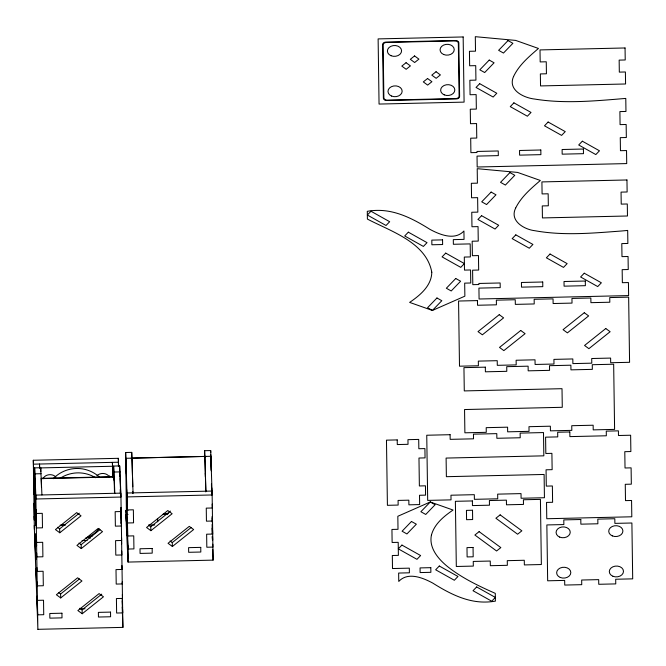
<?xml version="1.0" encoding="UTF-8"?>
<svg xmlns="http://www.w3.org/2000/svg" width="666" height="666" viewBox="0 0 666 666"><rect width="100%" height="100%" fill="white"/><g stroke="black" fill="none" stroke-linecap="round" stroke-linejoin="round"><path stroke-width="1" d="M59.782 532.775L55.444 529.578L76.682 512.629L81.019 515.825L59.782 532.775L59.649 528.871L79.312 513.178M81.277 548.576L76.94 545.387L98.177 528.438L102.514 531.626L81.277 548.576L81.144 544.671L100.025 529.612M60.723 597.935L56.377 594.746L77.622 577.797L81.96 580.985L60.723 597.935L60.589 594.03L79.462 578.97M150.899 530.685L146.553 527.497L167.799 510.547L172.136 513.736L150.899 530.685L150.766 526.781L170.429 511.088M82.218 613.744L77.872 610.547L99.117 593.597L103.455 596.794L82.218 613.744L82.084 609.84L101.748 594.147M172.394 546.495L168.048 543.298L189.286 526.348L193.631 529.545L172.394 546.495L172.261 542.59L191.134 527.522M127.972 510.347L125.949 510.397L126.432 514.144L125.658 452.505L131.726 452.372L133.042 492.865M204.77 456.859L204.62 450.699L210.697 450.566L212.146 494.963L213.087 560.131L128.047 562.071L126.29 525.199A45.479 0.458 88.7 0 1 126.057 518.156L125.949 510.397M34.374 529.328L33.3 460.264L118.34 458.316L118.615 466.267M131.16 458.108L205.827 456.401M125.991 458.291L211.014 456.285L211.347 470.954M33.3 460.264L33.433 464.169L118.473 462.221M33.433 464.169L35.714 525.424L34.632 467.865L40.701 467.723L41.925 494.955M113.911 479.512L113.595 466.058L119.672 465.917L121.029 497.052L35.989 498.992L34.632 467.865M40.676 467.907L112.537 466.258L112.696 477.289M35.015 473.842L41.092 473.709M113.595 466.058L113.986 472.036L120.055 471.903M41.342 478.363L113.936 476.698M41.409 478.621L114.003 476.964M125.658 452.505L127.106 496.911L212.146 494.963M128.03 514.418L126.007 514.46L126.398 521.545L126.09 514.776M163.345 513.611L168.531 513.486M162.662 514.452L167.724 514.335M62.104 524.866L65.21 524.8M60.098 525.183L65.276 525.058M148.701 525.099L154.77 524.966M82.068 540.567L87.129 540.451M80.028 608.89L85.09 608.782M37.87 629.32L122.91 627.38L120.896 493.148L35.856 495.088L37.87 629.32L34.241 525.424M212.121 536.605L212.471 540.184M148.593 525.191L150.766 526.781M170.088 540.992L172.261 542.59M57.476 527.272L59.649 528.871M78.971 543.073L81.144 544.671M58.417 592.44L60.589 594.03M79.912 608.241L82.084 609.84M126.365 474.025L126.041 458.491M211.78 487.853L211.938 494.696M212.079 516.566L212.479 523.643L212.129 518.589M132.051 458.091L132.75 486.721M126.673 489.535L127.023 505.186M126.523 516.483L126.923 523.568L126.557 516.608M120.862 507.867L121.279 523.776L120.887 508.841M41.192 478.363L41.459 487.429M35.19 478.762L35.473 494.155M35.889 510.073L36.172 525.457M204.62 450.699L205.936 491.2M113.986 472.036L114.818 493.281M212.196 504.095L212.329 508L206.26 508.133L206.443 521.17L212.521 521.028L212.387 517.124M212.571 530.161L212.712 534.065L206.635 534.199L206.818 547.236L212.895 547.094L212.795 544.172M212.104 524.45L212.346 534.04L212.138 528.121M212.654 540.234L212.521 536.288L212.571 540.009M213.087 560.131L212.787 549.45M127.789 549.791L127.481 538.236L127.855 549.042L133.933 548.901L133.741 535.872L127.664 536.005L127.348 519.072L127.481 522.977L133.558 522.835L133.367 509.806L127.289 509.94L126.965 493.007L212.013 491.058L212.054 494.072M121.104 507.625L121.237 511.53L115.168 511.671L115.376 526.148L121.445 526.007L121.312 522.111M121.553 537.562L121.653 540.492L115.584 540.634L115.792 555.111L121.861 554.969L121.728 551.073M121.936 565.551L122.069 569.455L116.001 569.597L116.209 584.074L122.278 583.932L122.211 581.984M122.353 594.513L122.494 598.418L116.417 598.551L116.625 613.036L122.702 612.895L122.561 608.99M122.203 598.151L122.544 607.925M122.203 600.849L122.611 612.578M122.194 606.942L122.91 627.38M112.537 466.258L112.404 462.362L112.887 476.989M39.644 467.932L39.51 464.027L39.644 468.073M36.064 509.573L36.197 513.478L42.274 513.336L42.482 527.813L36.405 527.955L36.272 524.05M36.48 538.536L36.613 542.44L42.691 542.299L42.899 556.776L36.821 556.918L36.688 553.013M36.896 567.499L37.03 571.403L43.107 571.262L43.315 585.739L37.238 585.88L37.105 581.976M33.625 477.197L33.949 494.13L33.808 490.234M37.313 596.461L37.446 600.357L43.523 600.224L43.731 614.701L37.662 614.843L37.521 610.938M33.999 503.263L34.324 520.196L34.191 516.3M37.504 609.865L37.03 596.187L37.571 614.518M210.697 450.566L210.747 452.614M210.797 454.67L211.164 470.221M131.726 452.372L131.876 458.524M205.794 491.899L204.937 456.418L204.962 457.4M205.311 473.051L205.403 476.964M157.675 518.822L157.742 521.861M132.859 491.616L132.909 493.573M120.23 476.823L120.579 492.474L120.205 478.513M121.537 539.868L121.628 543.914M120.213 489.477L120.296 493.448M119.672 465.917L119.922 476.673M114.527 493.589L114.086 476.698L114.177 480.611M90.077 536.33L90.126 538.353M40.701 467.723L40.793 471.636M211.447 484.049L211.63 494.738M127.106 496.911L128.047 562.071M127.722 545.138L127.905 558.175M118.34 458.316L118.456 466.591M43.24 478.346A7.093 5.428 -2 0 1 43.015 477.847M43.107 478.762A7.093 5.428 -2 0 1 48.801 474.758A7.093 5.428 -2 0 1 55.827 476.998M109.449 475.824A7.093 5.428 -2 0 1 108.799 477.347M97.053 475.599A7.093 5.428 -2 0 1 103.946 473.543A7.093 5.428 -2 0 1 109.399 477.247M99.051 528.429A25.316 25.291 -14.3 0 1 86.13 537.837M92.707 535.722A33.117 33.084 -14.3 0 1 86.039 538.103M59.757 478.529A33.117 33.084 -14.3 0 1 95.554 477.713M53.222 478.712A33.117 33.084 -14.3 0 1 99.467 477.097M431.793 272.211C431.593 285.822 419.98 295.379 409.64 302.397L432.409 310.448L464.868 296.17L464.677 283.133L470.754 282.992L470.562 269.963L464.493 270.105L464.302 257.068L470.379 256.926L470.188 243.898L453.371 244.28L453.305 239.627L464.052 239.377L463.927 231.002C454.795 240.851 439.918 234.698 430.036 229.412C414.119 219.43 396.461 210.023 377.131 210.389A45.479 34.84 -2 0 0 367.291 211.33L367.399 219.081C390.85 231.36 426.365 242.432 431.793 272.211M431.426 535.106C428.729 547.818 438.145 558.832 447.261 566.35C461.696 577.88 478.471 585.947 495.288 593.356L495.404 601.115A45.479 34.84 -2 0 1 485.564 602.047C466.233 602.414 448.568 593.006 432.659 583.025C422.768 577.747 407.9 571.586 398.759 581.435L398.643 573.06L409.39 572.81L409.324 568.156L392.499 568.539L392.316 555.511L398.385 555.369L398.201 542.34L392.124 542.474L391.941 529.445L398.01 529.303L397.827 516.275L430.278 501.989L453.055 510.039C443.922 516.283 434.39 523.942 431.426 535.106M513.594 76.448C507.392 89.943 523.709 97.86 534.673 99.059C564.826 103.954 595.546 100.899 625.782 98.418L625.965 111.455L619.896 111.588L620.079 124.625L626.157 124.484L626.34 137.521L620.271 137.654L620.454 150.691L626.531 150.549L626.723 163.586L477.181 167.008L477.031 156.11L498.318 155.619L498.251 150.966L476.964 151.457L476.973 152.522L470.904 152.664L470.695 138.187L476.764 138.045L476.556 123.56L470.487 123.701L470.279 109.224L476.348 109.082L476.14 94.597L470.071 94.739L469.855 80.261L475.932 80.12L475.724 65.643L469.647 65.776L469.438 51.299L475.516 51.157L475.308 36.68L515.684 40.41L538.453 48.46C529.02 56.61 519.039 64.968 513.594 76.448M515.667 208.033C509.224 220.787 524.075 229.479 534.89 230.719C563.519 235.897 592.823 233.142 621.611 230.994L627.68 230.428L627.872 243.456L621.794 243.598L621.986 256.626L628.055 256.493L628.246 269.522L622.169 269.663L622.36 282.692L628.429 282.559L628.621 295.587L479.087 299.009L478.929 288.112L500.216 287.629L500.149 282.975L478.862 283.458L478.879 284.532L472.802 284.665L472.594 270.188L478.671 270.046L478.463 255.569L472.385 255.711L472.177 241.225L478.255 241.084L478.046 226.606L471.969 226.748L471.761 212.263L477.83 212.129L477.622 197.644L471.553 197.785L471.345 183.3L477.414 183.167L477.206 168.681L517.582 172.419L540.351 180.469C531.018 188.511 521.212 196.778 515.667 208.033M489.227 60.073L479.82 69.813L484.682 72.536L494.08 62.795L489.227 60.073M508.025 40.584L498.626 50.325L503.479 53.047L512.887 43.307L508.025 40.584M479.687 83.675L476.04 87.446L493.148 97.036L496.794 93.257L479.687 83.675M370.987 211.239L367.341 215.018L386.022 225.491L389.668 221.711L370.987 211.239M513.902 102.847L510.264 106.627L527.372 116.217L531.018 112.437L513.902 102.847M408.35 232.176L404.703 235.955L423.385 246.428L427.031 242.649L408.35 232.176M548.126 122.028L544.488 125.807L561.596 135.389L565.243 131.618L548.126 122.028M491.125 192.074L481.726 201.815L486.588 204.545L495.987 194.797L491.125 192.074M509.923 172.594L500.524 182.334L505.386 185.056L514.785 175.316L509.923 172.594M481.585 215.676L477.938 219.455L495.054 229.046L498.692 225.266L481.585 215.676M445.712 253.113L442.074 256.893L460.755 267.366L464.393 263.586L445.712 253.113M582.35 141.2L578.704 144.98L595.82 154.57L599.467 150.791L582.35 141.2M436.954 297.985L427.555 307.725L432.409 310.448L441.816 300.707L436.954 297.985M455.752 278.496L446.353 288.245L451.215 290.967L460.614 281.219L455.752 278.496M515.809 234.857L512.162 238.636L529.279 248.218L532.917 244.447L515.809 234.857M550.033 254.029L546.386 257.809L563.494 267.399L567.141 263.619L550.033 254.029M584.257 273.21L580.61 276.989L597.718 286.571L601.365 282.8L584.257 273.21M411.48 521.478L402.081 531.218L406.934 533.941L416.342 524.2L411.48 521.478M430.278 501.989L420.879 511.729L425.74 514.452L435.139 504.711L430.278 501.989M401.939 545.079L398.293 548.851L416.974 559.323L420.621 555.544L401.939 545.079M439.302 566.017L435.656 569.788L454.337 580.261L457.983 576.481L439.302 566.017M476.665 586.954L473.018 590.725L491.708 601.198L495.346 597.419L476.665 586.954M406.069 62.704L401.814 66.092L406.16 69.289L410.406 65.901L406.069 62.704M414.56 55.927L410.314 59.316L414.652 62.512L418.906 59.116L414.56 55.927M427.564 78.513L423.31 81.901L427.655 85.09L431.901 81.702L427.564 78.513M436.055 71.728L431.809 75.125L436.147 78.313L440.401 74.925L436.055 71.728M499.25 314.668L478.013 331.618L482.359 334.807L503.596 317.865L499.25 314.668M520.745 330.478L499.508 347.419L503.854 350.616L525.091 333.666L520.745 330.478M584.29 312.72L563.053 329.67L567.399 332.867L588.636 315.917L584.29 312.72M605.785 328.529L584.548 345.479L588.894 348.668L610.131 331.718L605.785 328.529M479.12 531.643L474.875 535.031L496.586 550.99L500.832 547.602L479.12 531.643M500.149 514.86L495.895 518.248L517.607 534.215L521.861 530.827L500.149 514.86M463.161 36.955L378.122 38.903L379.054 104.062L464.094 102.123L463.161 36.955M455.561 40.501L385.814 42.1A3.238 2.481 -2 0 0 382.609 44.655L383.375 98.11A3.238 2.481 -2 0 0 386.655 100.516L456.401 98.918A3.238 2.481 -2 0 0 459.607 96.362L458.841 42.915A3.238 2.481 -2 0 0 455.561 40.501M455.061 40.901L386.322 42.474A3.238 2.481 -2 0 0 383.116 45.03L383.874 97.711A3.238 2.481 -2 0 0 387.154 100.116L455.894 98.543A3.238 2.481 -2 0 0 459.099 95.987L458.341 43.315A3.238 2.481 -2 0 0 455.061 40.901M625.049 47.969L540.009 49.917L540.184 61.921L546.262 61.78L546.436 73.784L540.359 73.926L540.534 85.931L625.574 83.983L625.399 71.978L619.322 72.119L619.155 60.115L625.224 59.973L625.049 47.969M540.825 149.992L519.538 150.483L519.605 155.136L540.892 154.645L540.825 149.992M583.408 149.018L562.112 149.509L562.179 154.162L583.474 153.671L583.408 149.018M626.956 179.97L541.916 181.918L542.091 193.923L548.16 193.789L548.334 205.794L542.257 205.927L542.432 217.932L627.472 215.992L627.297 203.987L621.228 204.121L621.053 192.116L627.131 191.983L626.956 179.97M442.557 239.877L431.818 240.118L431.884 244.772L442.624 244.53L442.557 239.877M542.732 282.001L521.436 282.484L521.503 287.138L542.798 286.655L542.732 282.001M585.306 281.027L564.019 281.51L564.085 286.164L585.372 285.681L585.306 281.027M477.455 300.599L458.558 301.032L459.498 366.2L478.396 365.767L478.33 361.114L497.227 360.681L497.294 365.334L516.192 364.901L516.125 360.248L535.023 359.815L535.089 364.469L553.987 364.036L553.921 359.382L572.818 358.949L572.885 363.603L591.783 363.17L591.716 358.516L610.614 358.083L610.68 362.737L629.578 362.304L628.646 297.144L609.748 297.577L609.815 302.231L590.917 302.664L590.85 298.01L571.952 298.435L572.019 303.097L553.121 303.53L553.055 298.868L534.157 299.3L534.224 303.954L515.326 304.387L515.251 299.733L496.353 300.166L496.428 304.82L477.53 305.253L477.455 300.599M485.331 367.157L463.944 367.649L464.285 390.917L562.012 388.686L562.279 407.301L464.552 409.54L464.885 432.808L486.272 432.326L486.205 427.664L507.592 427.181L507.658 431.834L529.045 431.343L528.979 426.69L550.366 426.198L550.432 430.852L571.819 430.361L571.753 425.707L593.148 425.224L593.215 429.878L614.601 429.387L613.661 364.219L592.274 364.71L592.34 369.364L570.953 369.855L570.887 365.201L549.5 365.692L549.567 370.346L528.18 370.837L528.113 366.175L506.726 366.666L506.793 371.32L485.397 371.811L485.331 367.157M450.099 434.698L426.748 435.239L427.689 500.399L451.032 499.866L450.965 495.213L474.317 494.68L474.383 499.333L497.735 498.801L497.668 494.139L521.02 493.606L521.087 498.26L544.438 497.727L544.105 474.458L446.378 476.69L446.103 458.075L543.831 455.835L543.498 432.567L520.146 433.1L520.213 437.753L496.861 438.286L496.794 433.633L473.451 434.165L473.518 438.819L450.166 439.352L450.099 434.698M569.821 431.959L557.675 432.242L557.742 436.896L545.587 437.171L545.829 453.488L551.898 453.346L552.139 469.663L546.062 469.796L546.295 486.113L552.372 485.972L552.605 502.289L546.528 502.422L546.769 518.739L631.809 516.791L631.568 500.482L625.499 500.616L625.266 484.307L631.335 484.165L631.102 467.857L625.024 467.99L624.791 451.681L630.868 451.54L630.635 435.231L618.481 435.506L618.414 430.852L606.268 431.127L606.335 435.78L569.888 436.613L569.821 431.959M397.219 439.91L386.471 440.151L387.412 505.319L398.151 505.069L398.085 500.416L408.832 500.174L408.899 504.828L419.647 504.578L419.513 495.271L425.582 495.129L425.449 485.822L419.372 485.964L418.972 458.033L425.05 457.892L424.916 448.584L418.839 448.726L418.706 439.418L407.958 439.66L408.025 444.314L397.286 444.563L397.219 439.91M472.385 500.932L455.377 501.315L456.318 566.483L473.326 566.092L473.251 561.438L490.259 561.047L490.334 565.7L507.342 565.317L507.276 560.664L524.284 560.273L524.35 564.926L541.358 564.535L540.417 499.375L523.409 499.758L523.476 504.42L506.468 504.803L506.401 500.149L489.393 500.541L489.46 505.194L472.452 505.586L472.385 500.932M472.519 510.239L466.441 510.381L466.575 519.688L472.652 519.547L472.519 510.239M580.802 519.513L563.794 519.896L563.861 524.558L546.853 524.941L547.66 580.802L564.668 580.411L564.735 585.064L581.743 584.673L581.676 580.019L598.684 579.628L598.751 584.29L615.759 583.899L615.692 579.245L632.7 578.854L631.892 523.001L614.885 523.384L614.818 518.731L597.81 519.122L597.877 523.776L580.869 524.167L580.802 519.513M152.156 548.484L140.002 548.767L140.068 553.421L152.223 553.138L152.156 548.484M200.749 547.377L188.595 547.652L188.669 552.305L200.816 552.031L200.749 547.377M473.051 547.477L466.983 547.61L467.116 556.926L473.185 556.784L473.051 547.477M430.81 567.665L420.063 567.915L420.129 572.569L430.877 572.319L430.81 567.665M61.938 613.211L49.792 613.494L49.858 618.148L62.005 617.865L61.938 613.211M110.531 612.104L98.385 612.379L98.451 617.032L110.598 616.758L110.531 612.104M127.298 519.522L127.04 518.506L127.439 525.591L127.298 519.522M35.023 534.232L34.79 533.308L35.165 540.301L35.023 534.232M35.498 536.088L35.265 535.164L35.639 542.157L35.498 536.088M35.972 537.945L35.739 537.012L36.114 544.014L35.972 537.945M36.447 539.793L36.214 538.869L36.588 545.862L36.447 539.793M127.239 531.326L126.998 524.425L127.306 535.98L127.239 531.326M35.598 555.144L35.115 541.466L35.664 559.798L35.598 555.144M36.555 582.509L36.072 568.822L36.622 587.162L36.555 582.509M444.255 94.872A7.093 5.428 -2 0 0 454.82 89.927A7.093 5.428 -2 0 0 444.122 85.464A7.093 5.428 -2 0 0 444.255 94.872M443.673 54.512A7.093 5.428 -2 0 0 454.237 49.567A7.093 5.428 -2 0 0 443.539 45.105A7.093 5.428 -2 0 0 443.673 54.512M391.591 96.071A7.093 5.428 -2 0 0 402.156 91.125A7.093 5.428 -2 0 0 391.458 86.672A7.093 5.428 -2 0 0 391.591 96.071M391.009 55.719A7.093 5.428 -2 0 0 401.573 50.774A7.093 5.428 -2 0 0 390.875 46.312A7.093 5.428 -2 0 0 391.009 55.719M560.264 577.464A7.093 5.428 -2 0 0 570.82 572.519A7.093 5.428 -2 0 0 560.123 568.056A7.093 5.428 -2 0 0 560.264 577.464M559.681 537.104A7.093 5.428 -2 0 0 570.238 532.159A7.093 5.428 -2 0 0 559.54 527.705A7.093 5.428 -2 0 0 559.681 537.104M612.345 535.905A7.093 5.428 -2 0 0 622.91 530.96A7.093 5.428 -2 0 0 612.204 526.498A7.093 5.428 -2 0 0 612.345 535.905M612.928 576.257A7.093 5.428 -2 0 0 623.484 571.311A7.093 5.428 -2 0 0 612.787 566.849A7.093 5.428 -2 0 0 612.928 576.257"/></g></svg>
